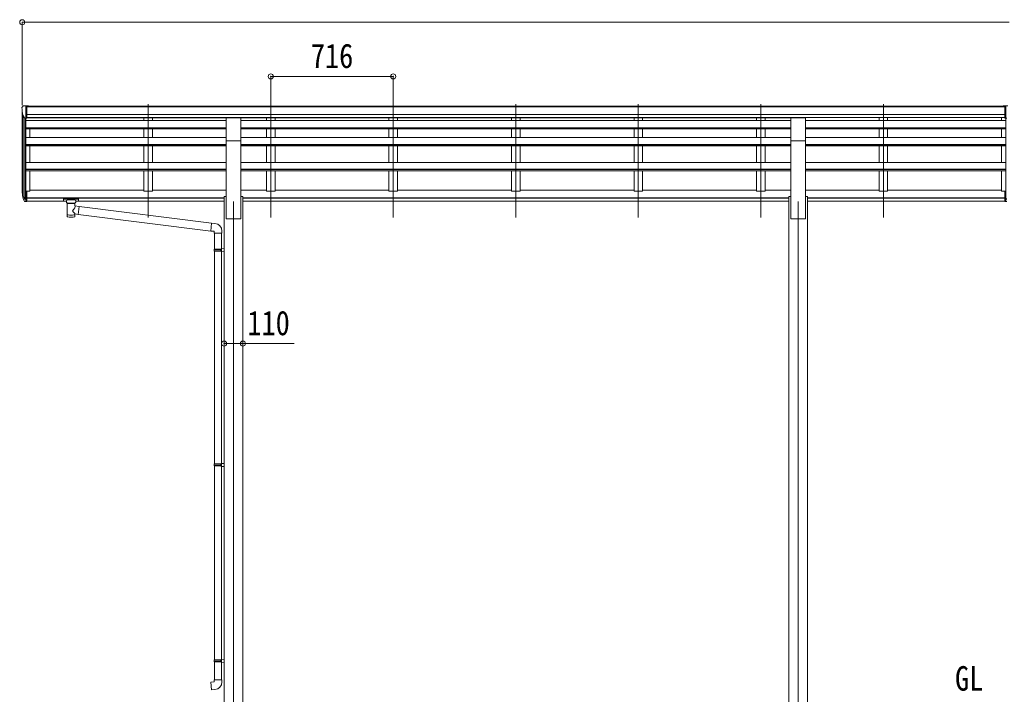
# Model space of a CAD drawing. Units: millimetres at full size, sheet at 1:30. Extents: x -8385 to 8479, y -5853 to 5787.
# Drawn here: x -241 to 5525, y -3386 to 558 of the extents above; entities that cross this region are included whole.
import ezdxf
from ezdxf.enums import TextEntityAlignment as Align

# ---------------------------------------------------------------- set-up
doc = ezdxf.new("R2010")
doc.units = ezdxf.units.MM
doc.header["$LTSCALE"] = 30
doc.header["$PDMODE"] = 32
doc.header["$PDSIZE"] = 30
for name, color, linetype, lineweight in [('0-0_0', 7, 'Continuous', 9), ('0-1_本体', 4, 'Continuous', 9), ('0-2_部品', 7, 'Continuous', 9), ('0-8_PARTS2', 2, 'Continuous', 9), ('0-A_寸法', 6, 'Continuous', 9)]:
    doc.layers.add(name, color=color, linetype=linetype, lineweight=lineweight)
doc.styles.add('ＭＳ ゴシック', font='')
doc.styles.get('ＭＳ ゴシック').set_extended_font_data('MS Gothic')

msp = doc.modelspace()

# ---------------------------------------------------------------- linework, layer by layer
at = {"layer": '0-1_本体'}
for p, q in [((-225.87, -445.65), (-225.87, 16.75)), ((-199.37, 53.5), (5505.63, 53.5)), ((-199.37, 48.14), (5515.63, 48.14)), ((-199.37, 4.62), (5515.63, 4.62)), ((-221.59, -2.05), (-221.59, -469.92)), ((-211.87, -17.41), (-211.87, -487.92)), ((-205.87, -16.88), (-205.87, -443.48)), ((965.63, -31.28), (-205.87, -31.28)), ((-199.37, -13.05), (5515.63, -13.05)), ((965.63, -15.42), (-199.37, -15.42)), ((485.13, -15.42), (485.13, -31.69)), ((535.13, -15.42), (535.13, -31.69)), ((1050.63, -15.54), (4265.63, -15.54)), ((4265.63, -31.28), (1050.63, -31.28)), ((1201.13, -15.42), (1201.13, -31.69)), ((1251.13, -15.42), (1251.13, -31.69)), ((1917.13, -15.42), (1917.13, -31.69)), ((1967.13, -15.42), (1967.13, -31.69)), ((2633.13, -15.42), (2633.13, -31.69)), ((2683.13, -15.42), (2683.13, -31.69)), ((3349.13, -15.42), (3349.13, -31.69)), ((3399.13, -15.42), (3399.13, -31.69)), ((4065.13, -15.54), (4065.13, -31.28)), ((4115.13, -15.54), (4115.13, -31.28)), ((5522.13, -31.28), (4350.63, -31.28)), ((4781.13, -13.05), (4781.13, -31.69)), ((4831.13, -13.05), (4831.13, -31.69)), ((5497.13, -13.05), (5497.13, -31.69)), ((5522.13, -16.88), (5522.13, -443.48)), ((-205.87, -72.98), (965.63, -72.98)), ((-205.87, -74.67), (965.63, -74.67)), ((-205.87, -79.08), (965.63, -79.08)), ((-180.87, -130.05), (-180.87, -79.08)), ((485.13, -79.08), (485.13, -84.84)), ((485.13, -79.08), (485.13, -130.05)), ((535.13, -79.08), (535.13, -84.84)), ((535.13, -79.08), (535.13, -130.05)), ((1050.63, -72.98), (4265.63, -72.98)), ((1050.63, -74.67), (4265.63, -74.67)), ((1050.63, -79.08), (4265.63, -79.08)), ((1201.13, -79.08), (1201.13, -84.84)), ((1201.13, -79.08), (1201.13, -130.05)), ((1251.13, -79.08), (1251.13, -130.06)), ((1251.13, -79.49), (1251.13, -85.26)), ((1917.13, -79.08), (1917.13, -130.06)), ((1917.13, -79.49), (1917.13, -85.26)), ((1967.13, -79.08), (1967.13, -130.06)), ((1967.13, -79.49), (1967.13, -85.26)), ((2633.13, -79.08), (2633.13, -130.06)), ((2633.13, -79.49), (2633.13, -85.26)), ((2683.13, -79.08), (2683.13, -130.06)), ((2683.13, -79.49), (2683.13, -85.26)), ((3349.13, -79.08), (3349.13, -130.06)), ((3349.13, -79.49), (3349.13, -85.26)), ((3399.13, -79.08), (3399.13, -130.06)), ((3399.13, -79.49), (3399.13, -85.26)), ((4065.13, -79.08), (4065.13, -130.06)), ((4065.13, -79.49), (4065.13, -85.26)), ((4115.13, -79.08), (4115.13, -130.06)), ((4115.13, -79.49), (4115.13, -85.26)), ((4350.63, -72.98), (5522.13, -72.98)), ((4350.63, -74.67), (5522.13, -74.67)), ((4350.63, -79.08), (5522.13, -79.08)), ((4781.13, -79.09), (4781.13, -84.86)), ((4781.13, -79.09), (4781.13, -130.06)), ((4831.13, -79.09), (4831.13, -84.86)), ((4831.13, -79.09), (4831.13, -130.06)), ((5497.13, -79.08), (5497.13, -130.06)), ((-205.87, -130.06), (965.63, -130.06)), ((-205.87, -170.72), (965.63, -170.72)), ((-205.87, -172.4), (965.63, -172.4)), ((965.63, -604.92), (965.63, -149.29)), ((1050.63, -130.06), (4265.63, -130.06)), ((1050.63, -604.92), (1050.63, -149.29)), ((1050.63, -170.72), (4265.63, -170.72)), ((1050.63, -172.4), (4265.63, -172.4)), ((4265.63, -604.92), (4265.63, -149.29)), ((4350.63, -130.06), (5522.13, -130.06)), ((4350.63, -604.92), (4350.63, -149.29)), ((4350.63, -170.72), (5522.13, -170.72)), ((4350.63, -172.4), (5522.13, -172.4)), ((-205.87, -179.12), (965.63, -179.12)), ((-180.87, -275.79), (-180.87, -179.11)), ((485.13, -179.11), (485.13, -275.79)), ((535.13, -179.11), (535.13, -275.79)), ((1050.63, -179.12), (4265.63, -179.12)), ((1201.13, -179.11), (1201.13, -275.79)), ((1251.13, -179.11), (1251.13, -275.79)), ((1917.13, -179.52), (1917.13, -275.79)), ((1967.13, -179.52), (1967.13, -275.79)), ((2633.13, -179.52), (2633.13, -275.79)), ((2683.13, -179.52), (2683.13, -275.79)), ((3349.13, -179.52), (3349.13, -275.79)), ((3399.13, -179.52), (3399.13, -275.79)), ((4065.13, -179.52), (4065.13, -275.79)), ((4115.13, -179.52), (4115.13, -275.79)), ((4350.63, -179.12), (5522.13, -179.12)), ((4781.13, -179.12), (4781.13, -275.79)), ((4831.13, -179.12), (4831.13, -275.79)), ((5497.13, -179.12), (5497.13, -275.79)), ((-205.87, -275.79), (965.63, -275.79)), ((1050.63, -275.79), (4265.63, -275.79)), ((4350.63, -275.79), (5522.13, -275.79)), ((965.63, -315.26), (-205.87, -315.26)), ((965.63, -316.94), (-205.87, -316.94)), ((965.63, -325.98), (-205.87, -325.98)), ((-180.87, -444.31), (-180.87, -326.4)), ((485.13, -325.98), (485.13, -444.31)), ((4265.63, -315.26), (1050.63, -315.26)), ((4265.63, -316.94), (1050.63, -316.94)), ((4265.63, -325.98), (1050.63, -325.98)), ((1201.13, -325.98), (1201.13, -444.31)), ((1917.13, -325.98), (1917.13, -444.31)), ((2633.13, -325.98), (2633.13, -444.31)), ((3349.13, -325.98), (3349.13, -444.31)), ((4065.13, -325.98), (4065.13, -444.31)), ((5522.13, -315.26), (4350.63, -315.26)), ((5522.13, -316.94), (4350.63, -316.94)), ((5522.13, -325.98), (4350.63, -325.98)), ((4781.13, -325.98), (4781.13, -444.31)), ((5497.13, -325.98), (5497.13, -444.31)), ((-199.37, -444.31), (-180.87, -444.31)), ((-180.87, -439.1), (485.13, -439.1)), ((535.13, -439.1), (965.63, -439.1)), ((1050.63, -439.1), (1201.13, -439.1)), ((1251.13, -439.1), (1917.13, -439.1)), ((1967.13, -439.1), (2633.13, -439.1)), ((2683.13, -439.1), (3349.13, -439.1)), ((3399.13, -439.1), (4065.13, -439.1)), ((4115.13, -439.1), (4265.63, -439.1)), ((4350.63, -439.1), (4781.13, -439.1)), ((4831.13, -439.1), (5497.13, -439.1)), ((5515.63, -444.31), (5497.13, -444.31)), ((-199.37, -483.41), (953.13, -483.41)), ((-199.37, -484.79), (953.13, -484.79)), ((-199.37, -501.96), (32.13, -501.96)), ((86.13, -501.96), (953.13, -501.96)), ((953.13, -474.92), (965.63, -474.92)), ((953.13, -474.92), (953.13, -3954.92)), ((1050.63, -474.92), (1063.13, -474.92)), ((1063.13, -474.92), (1063.13, -3954.92)), ((1063.13, -483.41), (4253.13, -483.41)), ((1063.13, -484.79), (4253.13, -484.79)), ((1063.13, -501.96), (4253.13, -501.96)), ((4253.13, -474.92), (4265.63, -474.92)), ((4253.13, -474.92), (4253.13, -3954.92)), ((4350.63, -474.92), (4363.13, -474.92)), ((4363.13, -474.92), (4363.13, -3954.92)), ((4363.13, -483.41), (5515.63, -483.41)), ((4363.13, -484.79), (5515.63, -484.79)), ((4363.13, -501.96), (5515.63, -501.96)), ((965.63, -604.92), (1050.63, -604.92)), ((4265.63, -604.92), (4350.63, -604.92))]:
    msp.add_line(p, q, dxfattribs=at)
for points in [[(535.13, -325.98), (535.13, -444.31), (485.13, -444.31)], [(1251.13, -325.98), (1251.13, -444.31), (1201.13, -444.31)], [(1967.13, -325.98), (1967.13, -444.31), (1917.13, -444.31)], [(2683.13, -325.98), (2683.13, -444.31), (2633.13, -444.31)], [(3399.13, -325.98), (3399.13, -444.31), (3349.13, -444.31)], [(4115.13, -325.98), (4115.13, -444.31), (4065.13, -444.31)], [(4831.13, -325.98), (4831.13, -444.31), (4781.13, -444.31)]]:
    msp.add_lwpolyline(points, dxfattribs=at)
at = {"layer": '0-2_部品'}
for p, q in [((-227.87, 45.73), (-227.87, 45.1)), ((-220.96, 54.53), (-225.03, 48.73)), ((-213.49, -16.07), (-222.77, 0)), ((-217.87, 55.1), (-220.2, 54.96)), ((-217.87, 55.1), (-199.37, 55.1)), ((-205.87, -17.88), (-205.87, 55.1)), ((-199.37, 55.1), (-189.37, 55.01)), ((-199.37, -16.88), (-199.37, 55.1)), ((-189.37, 53.5), (-189.37, 55.01)), ((5515.63, 55.1), (5505.63, 55.01)), ((5505.63, 53.5), (5505.63, 55.01)), ((5515.63, -16.88), (5515.63, 55.1)), ((5534.13, 55.1), (5515.63, 55.1)), ((5522.13, -17.88), (5522.13, 55.1)), ((-205.87, -17.88), (-211.08, -17.56)), ((-199.37, -16.88), (-205.87, -16.88)), ((965.63, -15.14), (1050.63, -15.14)), ((965.63, -149.29), (965.63, -15.14)), ((1050.63, -149.29), (1050.63, -15.14)), ((4265.63, -15.14), (4350.63, -15.14)), ((4265.63, -149.29), (4265.63, -15.14)), ((4350.63, -149.29), (4350.63, -15.14)), ((5515.63, -16.88), (5522.13, -16.88)), ((5522.13, -17.88), (5527.34, -17.56)), ((965.63, -149.29), (1050.63, -149.29)), ((4265.63, -149.29), (4350.63, -149.29)), ((-205.87, -443.48), (-205.87, -505.37)), ((-199.37, -443.48), (-205.87, -443.48)), ((-199.37, -443.48), (-199.37, -504.55)), ((5515.63, -443.48), (5515.63, -504.55)), ((5515.63, -443.48), (5522.13, -443.48)), ((5522.13, -443.48), (5522.13, -505.37)), ((-223.48, -469.52), (-213.31, -488.7)), ((-212.3, -487.45), (-222.06, -469.03)), ((-220.89, -486.38), (-213.31, -503.87)), ((-205.87, -488.2), (-211, -488.2)), ((-205.87, -490.2), (-210.71, -490.2)), ((-205.87, -505.37), (-210.71, -505.37)), ((-199.37, -481.8), (-205.87, -481.8)), ((-199.37, -487.2), (-205.87, -487.2)), ((-199.37, -504.55), (-205.87, -504.55)), ((15.63, -490.26), (15.63, -501.02)), ((15.63, -490.45), (15.63, -491.99)), ((17.63, -489.6), (100.63, -489.6)), ((17.63, -491.77), (100.63, -491.77)), ((17.63, -501.68), (32.13, -501.68)), ((32.13, -508.49), (32.13, -498.22)), ((36.23, -512.99), (36.21, -593.28)), ((82.03, -530.56), (82.03, -512.98)), ((86.13, -508.49), (86.13, -498.22)), ((86.13, -501.68), (100.63, -501.68)), ((102.63, -490.26), (102.63, -501.02)), ((5515.63, -481.8), (5522.13, -481.8)), ((5515.63, -487.2), (5522.13, -487.2)), ((5515.63, -504.55), (5522.13, -504.55)), ((5522.13, -488.2), (5527.27, -488.2)), ((5522.13, -490.2), (5526.98, -490.2)), ((5522.13, -505.37), (5526.98, -505.37)), ((107.25, -534.47), (82.03, -530.56)), ((107.25, -534.47), (100.23, -579.73)), ((107.25, -534.47), (879.22, -631.27)), ((82.05, -593.28), (82.03, -576.66)), ((82.03, -576.91), (100.23, -579.73)), ((875.21, -677.1), (100.23, -579.73)), ((900.05, -633.1), (879.22, -631.27)), ((895.13, -688.84), (941.13, -688.84)), ((897.13, -688.84), (897.13, -782.84)), ((939.13, -688.84), (939.13, -780.28)), ((941.13, -688.84), (941.13, -677.93)), ((895.13, -784.84), (896.13, -782.84)), ((895.13, -784.84), (939.13, -784.84)), ((895.13, -784.84), (895.13, -792.84)), ((895.13, -792.84), (939.13, -792.84)), ((895.13, -792.84), (896.13, -794.84)), ((896.13, -782.84), (939.13, -782.84)), ((896.13, -794.84), (939.13, -794.84)), ((897.13, -794.84), (897.13, -2038.61)), ((934.65, -784.84), (934.22, -782.84)), ((937.13, -780.34), (953.13, -779.87)), ((937.13, -782.34), (937.13, -780.34)), ((937.13, -782.34), (939.13, -782.34)), ((937.13, -797.34), (937.13, -795.34)), ((937.13, -797.34), (953.13, -797.81)), ((939.13, -797.4), (939.13, -2036.05)), ((953.13, -779.87), (953.13, -797.81)), ((895.13, -2040.61), (896.13, -2038.61)), ((895.13, -2040.61), (939.13, -2040.61)), ((895.13, -2040.61), (895.13, -2048.61)), ((895.13, -2048.61), (939.13, -2048.61)), ((895.13, -2048.61), (896.13, -2050.61)), ((896.13, -2038.61), (939.13, -2038.61)), ((896.13, -2050.61), (939.13, -2050.61)), ((897.13, -2050.61), (897.13, -3184.18)), ((934.65, -2040.61), (934.22, -2038.61)), ((937.13, -2036.11), (953.13, -2035.64)), ((937.13, -2038.11), (937.13, -2036.11)), ((937.13, -2038.11), (939.13, -2038.11)), ((937.13, -2053.11), (937.13, -2051.11)), ((937.13, -2053.11), (953.13, -2053.58)), ((939.13, -2053.17), (939.13, -3181.63)), ((953.13, -2035.64), (953.13, -2053.58)), ((895.13, -3186.18), (896.13, -3184.18)), ((895.13, -3186.18), (939.13, -3186.18)), ((895.13, -3186.18), (895.13, -3194.18)), ((895.13, -3194.18), (939.13, -3194.18)), ((895.13, -3194.18), (896.13, -3196.18)), ((896.13, -3184.18), (939.13, -3184.18)), ((896.13, -3196.18), (939.13, -3196.18)), ((897.13, -3196.18), (897.13, -3302.32)), ((934.65, -3186.18), (934.22, -3184.18)), ((937.13, -3181.68), (953.13, -3181.21)), ((937.13, -3183.68), (937.13, -3181.68)), ((937.13, -3183.68), (939.13, -3183.68)), ((937.13, -3198.68), (937.13, -3196.68)), ((937.13, -3198.68), (953.13, -3199.16)), ((939.13, -3198.74), (939.13, -3302.32)), ((953.13, -3181.21), (953.13, -3199.16)), ((895.13, -3302.32), (941.13, -3302.32)), ((895.13, -3312.32), (895.13, -3302.32)), ((941.13, -3302.32), (941.13, -3313.24))]:
    msp.add_line(p, q, dxfattribs=at)
for points in [[(15.63, -490.26), (15.67, -490.06), (15.75, -489.93), (15.85, -489.83), (15.95, -489.77), (16.07, -489.73), (16.37, -489.67), (16.86, -489.62), (17.4, -489.6), (17.63, -489.6)], [(15.63, -501.02), (15.67, -501.21), (15.75, -501.35), (15.85, -501.45), (15.95, -501.51), (16.07, -501.55), (16.37, -501.61), (16.86, -501.66), (17.4, -501.68), (17.63, -501.68)], [(32.17, -508.43), (32.15, -508.79), (32.39, -509.75), (32.91, -510.63), (33.72, -511.47), (34.83, -512.27), (36.23, -512.99)], [(82.03, -512.98), (82.26, -512.89), (83.62, -512.15), (84.73, -511.3), (85.49, -510.44), (85.95, -509.54), (86.12, -508.65)], [(100.63, -489.6), (100.98, -489.6), (101.51, -489.63), (101.96, -489.68), (102.27, -489.75), (102.44, -489.85), (102.56, -489.99), (102.62, -490.17), (102.63, -490.26)], [(100.63, -501.68), (100.98, -501.68), (101.51, -501.65), (101.96, -501.6), (102.27, -501.53), (102.44, -501.43), (102.56, -501.29), (102.62, -501.11), (102.63, -501.02)], [(879.22, -631.27), (875.21, -677.1), (895.13, -678.84), (895.13, -688.84)], [(934.65, -784.84), (934.65, -792.84), (934.22, -794.84)], [(937.13, -795.34), (939.13, -795.34), (939.13, -782.34)], [(934.65, -2040.61), (934.65, -2048.61), (934.22, -2050.61)], [(937.13, -2051.11), (939.13, -2051.11), (939.13, -2038.11)], [(934.65, -3186.18), (934.65, -3194.18), (934.22, -3196.18)], [(937.13, -3196.68), (939.13, -3196.68), (939.13, -3183.68)], [(900.05, -3358.07), (879.22, -3359.89), (875.21, -3314.07), (895.13, -3312.32)]]:
    msp.add_lwpolyline(points, dxfattribs=at)
for centre, radius, start, end in [((-224.87, 45.73), 3, 93, 180), ((-25.87, 45.1), 202, 180, 192.90261), ((-220.14, 53.96), 1, 93.5, 145), ((-210.89, -14.57), 3, 210, 266.5), ((-137.21, -447.36), 89.07, 174.49576, 194.41188), ((-137.92, -443.08), 88.05, 177.22392, 197.21071), ((-92.65, -450.3), 133.22, 183.27987, 195.71302), ((-210.71, -487.2), 3, 210, 270), ((-210.71, -502.37), 3, 210, 270), ((-211, -486.7), 1.5, 210, 270), ((896.13, -677.93), 45, 0, 85), ((896.13, -3313.24), 45, 275, 0)]:
    msp.add_arc(centre, radius, start, end, dxfattribs=at)
for centre, major_axis, ratio, start_param, end_param in [((17.63, -491.99), (2, 0), 0.109601, 1.5707963, 3.1415927), ((59.13, -498.22), (27, 0), 0.122176, 6.2831853, 9.424778), ((59.14, -513.44), (-22.91, 0.42), 0.072511, 0.0008029, 1.5715993), ((59.14, -515.07), (-22.91, 0.42), 0.072511, 0.0008029, 1.5715993), ((59.12, -513.44), (22.92, 0.42), 0.07247, 4.71158, 6.2823764), ((59.12, -515.07), (22.92, 0.42), 0.07247, 4.71158, 6.2823764), ((70.13, -508.49), (16, 0), 0.361356, 6.2636979, 6.2831853), ((100.63, -491.99), (2, 0), 0.109601, 0, 1.5707963), ((59.13, -557.1), (-22.81, -26.62), 0.234429, 1.6855472, 3.1268519), ((61.69, -554.46), (20.32, -22.25), 0.045535, 0.0389954, 1.3075346), ((59.13, -593.28), (22.92, 0), 0.101955, 3.1415499, 6.2833984), ((59.13, -580.84), (22.91, 0), 0.122865, 3.1415927, 6.2831853)]:
    msp.add_ellipse(centre, major_axis=major_axis, ratio=ratio, start_param=start_param, end_param=end_param, dxfattribs=at)
at = {"layer": '0-8_PARTS2'}
for p, q in [((510.13, -598.72), (510.13, 63.8)), ((1226.13, -598.72), (1226.13, 63.8)), ((1942.13, -598.72), (1942.13, 63.8)), ((2658.13, -598.72), (2658.13, 63.8)), ((3374.13, -598.72), (3374.13, 63.8)), ((4090.13, -598.72), (4090.13, 63.8)), ((4806.13, -598.72), (4806.13, 63.8)), ((1008.13, -504.93), (1008.13, -4054.93)), ((4308.13, -504.93), (4308.13, -4054.93))]:
    msp.add_line(p, q, dxfattribs=at)
at = {"layer": '0-A_寸法'}
for p, q in [((-225.87, 543.43), (-225.87, 59.25)), ((-225.87, 543.43), (5542.13, 543.43)), ((1226.13, 226.81), (1942.13, 226.81)), ((1226.13, 226.81), (1226.13, 59.25)), ((1942.13, 226.81), (1942.13, 59.25)), ((953.13, -1335.11), (1063.13, -1335.11)), ((1063.13, -1335.11), (1363.13, -1335.11))]:
    msp.add_line(p, q, dxfattribs=at)
for p in [(-225.87, 543.43), (1226.13, 226.81), (1942.13, 226.81), (953.13, -1335.11), (1063.13, -1335.11)]:
    msp.add_point(p, dxfattribs=at)

# ---------------------------------------------------------------- texts
at = {"layer": '0-0_0', "style": 'ＭＳ ゴシック', "width": 0.85}
msp.add_text('GL', height=143, dxfattribs=at).set_placement((5225.09, -3407.36), align=Align.BOTTOM_LEFT)
at = {"layer": '0-A_寸法', "color": 7, "style": 'ＭＳ ゴシック', "width": 0.85}
for s, p in [('716', (1460.38, 232.81)), ('110', (1089.38, -1329.11))]:
    msp.add_text(s, height=143, dxfattribs=at).set_placement(p, align=Align.BOTTOM_LEFT)

doc.saveas('drawing.dxf')
